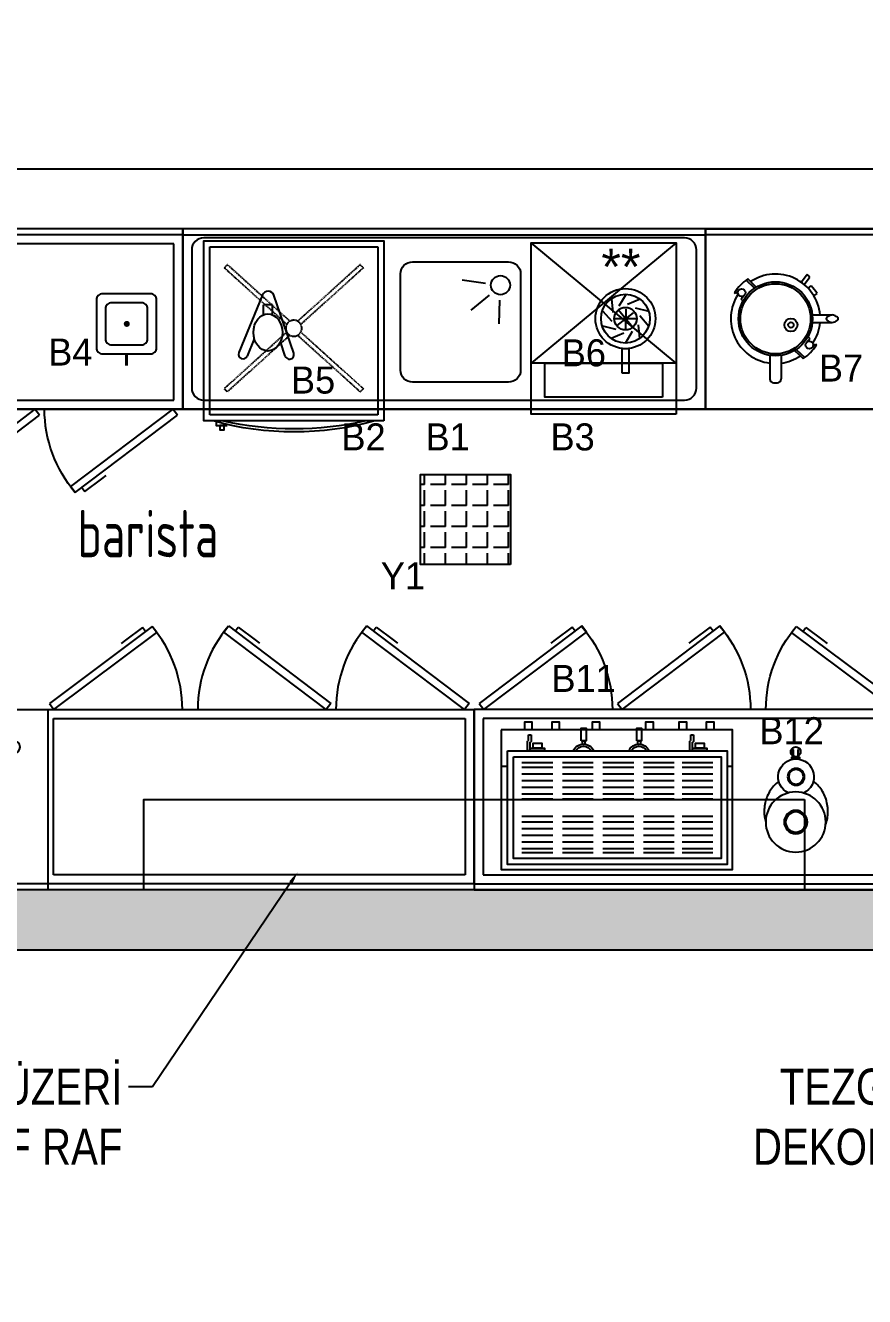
# Model space of a CAD drawing. Header units: millimetres. Extents: x 7687 to 15428, y -715 to 4028.
# Drawn here: x 9701.1 to 9980.4, y 1841.3 to 2264.4 of the extents above; entities that cross this region are included whole.
import ezdxf
from ezdxf import colors
from ezdxf.entities.mleader import LeaderData, LeaderLine
from ezdxf.math import Vec2, Vec3

# ---------------------------------------------------------------- set-up
doc = ezdxf.new("R2010")
doc.units = ezdxf.units.MM
doc.linetypes.add('CONTINUA', pattern=[0])
doc.linetypes.add('DASHED', pattern=[0.375, 0.25, -0.125])
for name, color, linetype in [('0-MOBIL', 3, 'CONTINUA'), ('0D', 1, 'Continuous'), ('0T', 7, 'Continuous'), ('__yaç-yol-2', 6, 'Continuous'), ('AK', 7, 'Continuous'), ('SKTÜRK EKİPMAN', 7, 'Continuous')]:
    doc.layers.add(name, color=color, linetype=linetype)
doc.layers.add('TRS-YAZI-MAHL', color=20, linetype='Continuous', lineweight=13)
doc.styles.get("Standard").update_dxf_attribs({"font": 'arial.ttf'})
doc.styles.add('TAKSİM', font='GOTHIC.TTF', dxfattribs={"height": 20})
doc.styles.add('yazı_kck_50', font='isocpeur.ttf', dxfattribs={"width": 0.7, "height": 15})

# ---------------------------------------------------------------- blocks, each defined once
blk = doc.blocks.new('espresso_2grup')
at = {"layer": '0D'}
for p, q in [((-21.31, 15.51), (-31.57, 15.51)), ((-31.57, 14.03), (-21.31, 14.03)), ((-7.83, 15.51), (-18.09, 15.51)), ((-18.09, 14.03), (-7.83, 14.03)), ((5.64, 15.51), (-4.62, 15.51)), ((-4.62, 14.03), (5.64, 14.03)), ((19.12, 15.51), (8.86, 15.51)), ((8.86, 14.03), (19.12, 14.03)), ((31.99, 15.51), (21.74, 15.51)), ((21.74, 14.03), (31.99, 14.03)), ((-31.57, 11.81), (-21.31, 11.81)), ((-31.57, 9.58), (-21.31, 9.58)), ((-18.09, 11.81), (-7.83, 11.81)), ((-18.09, 9.58), (-7.83, 9.58)), ((-4.62, 11.81), (5.64, 11.81)), ((-4.62, 9.58), (5.64, 9.58)), ((8.86, 11.81), (19.12, 11.81)), ((8.86, 9.58), (19.12, 9.58)), ((21.74, 11.81), (31.99, 11.81)), ((21.74, 9.58), (31.99, 9.58)), ((-31.57, 7.36), (-21.31, 7.36)), ((-31.57, 5.14), (-21.31, 5.14)), ((-18.09, 7.36), (-7.83, 7.36)), ((-18.09, 5.14), (-7.83, 5.14)), ((-4.62, 7.36), (5.64, 7.36)), ((-4.62, 5.14), (5.64, 5.14)), ((8.86, 7.36), (19.12, 7.36)), ((8.86, 5.14), (19.12, 5.14)), ((21.74, 7.36), (31.99, 7.36)), ((21.74, 5.14), (31.99, 5.14)), ((-31.57, 3.29), (-21.31, 3.29)), ((-18.09, 3.29), (-7.83, 3.29)), ((-4.62, 3.29), (5.64, 3.29)), ((8.86, 3.29), (19.12, 3.29)), ((21.74, 3.29), (31.99, 3.29)), ((-21.31, -2.39), (-31.57, -2.39)), ((-31.57, -4.12), (-21.31, -4.12)), ((-7.83, -2.39), (-18.09, -2.39)), ((-18.09, -4.12), (-7.83, -4.12)), ((5.64, -2.39), (-4.62, -2.39)), ((-4.62, -4.12), (5.64, -4.12)), ((19.12, -2.39), (8.86, -2.39)), ((8.86, -4.12), (19.12, -4.12)), ((31.99, -2.39), (21.74, -2.39)), ((21.74, -4.12), (31.99, -4.12)), ((-31.57, -6.35), (-21.31, -6.35)), ((-18.09, -6.35), (-7.83, -6.35)), ((-4.62, -6.35), (5.64, -6.35)), ((8.86, -6.35), (19.12, -6.35)), ((21.74, -6.35), (31.99, -6.35)), ((-31.57, -8.57), (-21.31, -8.57)), ((-31.57, -10.79), (-21.31, -10.79)), ((-18.09, -8.57), (-7.83, -8.57)), ((-18.09, -10.79), (-7.83, -10.79)), ((-4.62, -8.57), (5.64, -8.57)), ((-4.62, -10.79), (5.64, -10.79)), ((8.86, -8.57), (19.12, -8.57)), ((8.86, -10.79), (19.12, -10.79)), ((21.74, -8.57), (31.99, -8.57)), ((21.74, -10.79), (31.99, -10.79)), ((-31.57, -13.02), (-21.31, -13.02)), ((-31.57, -14.62), (-21.31, -14.62)), ((-18.09, -13.02), (-7.83, -13.02)), ((-18.09, -14.62), (-7.83, -14.62)), ((-4.62, -13.02), (5.64, -13.02)), ((-4.62, -14.62), (5.64, -14.62)), ((8.86, -13.02), (19.12, -13.02)), ((8.86, -14.62), (19.12, -14.62)), ((21.74, -13.02), (31.99, -13.02)), ((21.74, -14.62), (31.99, -14.62))]:
    blk.add_line(p, q, dxfattribs=at)
for centre in [(-11.08, -17.01), (7.37, -17.01)]:
    blk.add_arc(centre, 2.96, 212.0817, 327.9183, dxfattribs=at)
at = {"layer": '0T'}
for p, q in [((-38.48, -13.34), (-36.4, -13.34)), ((36.69, -13.34), (38.52, -13.34)), ((-29.78, -18.46), (-29.78, -21.59)), ((-28.92, -18.46), (-29.78, -18.46)), ((-28.92, -21.22), (-28.92, -18.46)), ((24.25, -18.46), (24.25, -21.59)), ((25.11, -18.46), (24.25, -18.46)), ((25.11, -21.22), (25.11, -18.46)), ((-29.41, -21.99), (-29.41, -23.77)), ((-29.41, -23.77), (-28.55, -23.77)), ((-28.55, -23.77), (-28.55, -21.62)), ((24.62, -21.99), (24.62, -23.77)), ((24.62, -23.77), (25.48, -23.77)), ((25.48, -23.77), (25.48, -21.62))]:
    blk.add_line(p, q, dxfattribs=at)
for points in [[(-38.48, -25.48), (-38.48, 21.02), (38.52, 21.02), (38.52, -25.48)], [(-36.4, -18.48), (36.69, -18.48), (36.69, 19.33), (-36.4, 19.33)], [(-34.4, -16.48), (34.69, -16.48), (34.69, 17.33), (-34.4, 17.33)], [(-28.79, -18.46), (-28.79, -19.32), (-24.1, -19.32), (-24.1, -18.46)], [(-27.81, -19.32), (-27.81, -21.05), (-24.96, -21.05), (-24.96, -19.32)], [(-11.45, -20.59), (-11.45, -21.83), (-10.59, -21.83), (-10.59, -20.59)], [(7, -20.59), (7, -21.83), (7.87, -21.83), (7.87, -20.59)], [(25.24, -18.46), (25.24, -19.32), (29.93, -19.32), (29.93, -18.46)], [(26.23, -19.32), (26.23, -21.05), (29.07, -21.05), (29.07, -19.32)], [(-11.82, -21.83), (-11.82, -26.03), (-10.22, -26.03), (-10.22, -21.83)], [(6.63, -21.83), (6.63, -26.03), (8.24, -26.03), (8.24, -21.83)], [(-30.65, -25.48), (-30.65, -28.13), (-28.3, -28.13), (-28.3, -25.48)], [(-21.57, -25.48), (-21.57, -28.13), (-19.22, -28.13), (-19.22, -25.48)], [(-8.12, -25.48), (-8.12, -28.13), (-5.77, -28.13), (-5.77, -25.48)], [(9.7, -25.48), (9.7, -28.13), (12.05, -28.13), (12.05, -25.48)], [(20.81, -25.48), (20.81, -28.13), (23.16, -28.13), (23.16, -25.48)], [(29.89, -25.48), (29.89, -28.13), (32.24, -28.13), (32.24, -25.48)]]:
    blk.add_lwpolyline(points, close=True, dxfattribs=at)
for centre, radius, start, end in [((-11.08, -17.01), 3.7, 205.1444, 334.8556), ((7.37, -17.01), 3.7, 205.1444, 334.8556), ((-29.58, -21.59), 0.2, 180, 265.8055), ((-29.61, -21.99), 0.2, 0, 85.8055), ((24.45, -21.59), 0.2, 180, 265.8055), ((24.42, -21.99), 0.2, 0, 85.8055), ((25.31, -21.22), 0.2, 180, 265.8058), ((25.28, -21.62), 0.2, 0, 85.8058)]:
    blk.add_arc(centre, radius, start, end, dxfattribs=at)
at = {"layer": 'AK'}
for centre, start, end in [((-28.72, -21.22), 180, 265.8058), ((-28.75, -21.62), 0, 85.8058)]:
    blk.add_arc(centre, 0.2, start, end, dxfattribs=at)
blk = doc.blocks.new('degirmen')
at = {"layer": '0D'}
for points in [[(1.28, -14.33), (1.28, -14.89), (-1.47, -14.89), (-1.47, -14.25)], [(-0.81, -14.89), (-0.81, -17.34), (-1.09, -17.34), (-1.09, -14.89)], [(0.88, -14.89), (0.88, -17.34), (0.6, -17.34), (0.6, -14.89)]]:
    blk.add_lwpolyline(points, dxfattribs=at)
for centre, radius in [((-0.07, 6.55), 3.87), ((-0.07, 6.55), 3.35), ((0.05, -8.51), 2.81), ((0.05, -8.51), 2.45)]:
    blk.add_circle(centre, radius, dxfattribs=at)
for start, end in [(127.2241, 54.179), (65.4662, 115.7795)]:
    blk.add_arc((-0.09, -16.82), 1.65, start, end, dxfattribs=at)
at = {"layer": '0T'}
for points in [[(-5.69, -6.97, -0.054984), (-7.44, -5.39, -0.093867), (-9.73, -1.59, -0.088672), (-10.55, 3.02, -0.067491), (-10.07, 6.57, -0.093867)], [(9.89, 7.49, -0.085751), (10.66, 3.02, -0.088672), (9.83, -1.59, -0.093867), (7.55, -5.39, -0.054985), (5.8, -6.97, -0.109161)]]:
    blk.add_lwpolyline(points, format="xyb", dxfattribs=at)
blk.add_circle((-0.07, 6.55), 10, dxfattribs=at)
blk.add_arc((0.05, -8.51), 5.95, 115.6161, 65.321, dxfattribs=at)
blk = doc.blocks.new('A$C723D60DA')
at = {"layer": 'SKTÜRK EKİPMAN'}
for points in [[(0, 3.66), (60, 3.66), (60, 63.66), (0, 63.66)], [(53.17, 2.2), (54.63, 2.2), (54.63, 0.75), (53.17, 0.75)]]:
    blk.add_lwpolyline(points, close=True, dxfattribs=at)
at = {"layer": 'SKTÜRK EKİPMAN', "linetype": 'DASHED', "ltscale": 0.5}
blk.add_lwpolyline([(2, 5.66), (58, 5.66), (58, 61.66), (2, 61.66)], close=True, dxfattribs=at)
for points in [[(6.84, 54.65), (7.88, 55.69)], [(7.88, 55.69), (28.7, 36.87)], [(31.37, 36.94), (52.12, 55.69)], [(52.12, 55.69), (53.16, 54.65)], [(6.84, 54.65), (27.66, 35.82)], [(32.41, 35.9), (53.16, 54.65)], [(27.59, 33.16), (6.84, 14.41)], [(28.63, 32.11), (7.88, 13.37)], [(31.3, 32.19), (52.12, 13.37)], [(32.34, 33.23), (53.16, 14.41)], [(7.88, 13.37), (6.84, 14.41)], [(52.12, 13.37), (53.16, 14.41)]]:
    blk.add_lwpolyline(points, dxfattribs=at)
at = {"layer": 'SKTÜRK EKİPMAN'}
for points in [[(52.21, 3.18), (52.21, 3.66), (55.85, 3.66)], [(55.85, 3.31), (55.85, 2.2), (52.21, 2.2)]]:
    blk.add_lwpolyline(points, dxfattribs=at)
at = {"layer": 'SKTÜRK EKİPMAN', "linetype": 'DASHED', "ltscale": 0.5}
blk.add_circle((30, 34.53), 2.67, dxfattribs=at)
at = {"layer": 'SKTÜRK EKİPMAN'}
for centre, radius, start, end in [((29.9, 100.61), 100.61, 254.4941, 285.5059), ((29.9, 109.49), 108.49, 257.2819, 282.7181)]:
    blk.add_arc(centre, radius, start, end, dxfattribs=at)
blk = doc.blocks.new('A$C3C3A6592')
at = {"layer": 'SKTÜRK EKİPMAN'}
for points in [[(0, 57), (48.31, 16.91)], [(0, 16.91), (48.31, 57)], [(0, 16.91), (48.31, 16.91)]]:
    blk.add_lwpolyline(points, dxfattribs=at)
for points in [[(0, 0), (48.31, 0), (48.31, 57), (0, 57)], [(4.59, 5.64), (43.71, 5.64), (43.71, 16.91), (4.59, 16.91)]]:
    blk.add_lwpolyline(points, close=True, dxfattribs=at)
blk.add_text('**', height=12, dxfattribs=at).set_placement((11.89, 43.01))
blk = doc.blocks.new('A$C34EC4B2C')
at = {"layer": 'SKTÜRK EKİPMAN'}
for p, q in [((80.83, 87.67), (46.6, 62.05)), ((48.14, 60), (82.37, 85.61)), ((77.59, 87.3), (71.93, 83.07)), ((78.58, 85.98), (77.59, 87.3)), ((82.37, 85.61), (80.83, 87.67)), ((104.65, 85.77), (106.2, 87.82)), ((138.76, 60), (104.65, 85.77)), ((106.2, 87.82), (140.31, 62.05)), ((108.44, 86.12), (109.44, 87.44)), ((109.44, 87.44), (115.07, 83.18)), ((150.63, 85.77), (152.18, 87.82)), ((184.74, 60), (150.63, 85.77)), ((152.18, 87.82), (186.29, 62.05)), ((154.42, 86.12), (155.42, 87.44)), ((155.42, 87.44), (161.05, 83.18)), ((71.93, 83.07), (70.49, 81.99)), ((115.07, 83.18), (116.52, 82.09)), ((161.05, 83.18), (162.5, 82.09)), ((0, 0), (0, 60)), ((0, 60), (188, 60)), ((46.11, 60), (46.11, 0)), ((46.6, 62.05), (48.14, 60)), ((140.31, 62.05), (138.76, 60)), ((186.29, 62.05), (184.74, 60)), ((188, 2), (188, 60)), ((188, 60), (188, 0)), ((12, 54.97), (12.17, 55.71)), ((12.17, 55.71), (12.66, 56.35)), ((12.66, 56.35), (13.47, 56.8)), ((16.07, 56.8), (17.78, 56.35)), ((17.78, 56.35), (19.64, 55.71)), ((19.64, 55.71), (21.59, 54.97)), ((23.54, 55.71), (21.59, 54.97)), ((25.4, 56.35), (23.54, 55.71)), ((27.1, 56.8), (25.4, 56.35)), ((30.52, 56.35), (29.7, 56.8)), ((31.01, 55.71), (30.52, 56.35)), ((31.17, 54.97), (31.01, 55.71)), ((48, 5), (48, 57)), ((48, 57), (185, 57)), ((185, 57), (185, 5)), ((12.17, 54.24), (12, 54.97)), ((12.66, 53.6), (12.17, 54.24)), ((13.47, 53.14), (12.66, 53.6)), ((14.62, 52.97), (13.47, 53.14)), ((16.07, 53.14), (14.62, 52.97)), ((17.78, 53.6), (16.07, 53.14)), ((19.64, 54.24), (17.78, 53.6)), ((21.59, 54.97), (19.64, 54.24)), ((21.59, 54.97), (23.54, 54.24)), ((23.54, 54.24), (25.4, 53.6)), ((25.4, 53.6), (27.1, 53.14)), ((27.1, 53.14), (28.56, 52.97)), ((28.56, 52.97), (29.7, 53.14)), ((29.7, 53.14), (30.52, 53.6)), ((30.52, 53.6), (31.01, 54.24)), ((31.01, 54.24), (31.17, 54.97)), ((8, 49.66), (34.67, 49.66)), ((34.67, 45.32), (8, 45.32)), ((185, 5), (48, 5)), ((188, 2), (0, 2)), ((188, 0), (0, 0))]:
    blk.add_line(p, q, dxfattribs=at)
for centre, radius, start, end in [((48.14, 60), 42.75, 0, 40.245), ((138.76, 60), 42.75, 139.4908, 180), ((184.74, 60), 42.75, 139.4908, 180), ((34.67, 47.49), 2.17, 270, 90), ((8, 43.15), 2.17, 90, 270)]:
    blk.add_arc(centre, radius, start, end, dxfattribs=at)
blk = doc.blocks.new('A$C0D0247C1')
at = {"layer": 'SKTÜRK EKİPMAN'}
for points in [[(2, 0), (18, 0, 0.414214), (20, 2), (20, 18, 0.414214), (18, 20), (2, 20, 0.414214), (0, 18), (0, 2, 0.414214)], [(5, 3), (15, 3, 0.414214), (17, 5), (17, 15, 0.414214), (15, 17), (5, 17, 0.414214), (3, 15), (3, 5, 0.414214)]]:
    blk.add_lwpolyline(points, format="xyb", close=True, dxfattribs=at)
at = {"layer": 'SKTÜRK EKİPMAN', "const_width": 1}
blk.add_lwpolyline([(9.53, 10.08, 1), (10.53, 10.08, 1)], format="xyb", close=True, dxfattribs=at)
blk.add_lwpolyline([(20, 10), (23.95, 10)], dxfattribs=at)
blk = doc.blocks.new('A$C2B7B2AEF')
at = {"layer": 'SKTÜRK EKİPMAN'}
for p, q in [((7.9, 31.47), (5.08, 34.17)), ((8.46, 31.82), (5.61, 34.55)), ((23.37, 33.48), (25.12, 35.78)), ((24.38, 32.7), (26.14, 35)), ((26.08, 35.45), (25.57, 35.84)), ((1.55, 29.58), (1.18, 29.93)), ((2.47, 30.71), (1.55, 29.58)), ((25.71, 31.44), (26.74, 32.22)), ((27.63, 28.89), (28.66, 29.66)), ((4.41, 29.07), (3.39, 27.82)), ((4.03, 27.2), (3.39, 27.82)), ((27.09, 22.56), (33.71, 22.56)), ((27.09, 20), (33.71, 20)), ((25.27, 13.5), (26.29, 14.75)), ((25.64, 15.37), (26.29, 14.75)), ((27.21, 11.86), (28.13, 12.99)), ((28.13, 12.99), (28.49, 12.64)), ((12.92, 9.11), (12.92, 1.28)), ((16.76, 9.11), (16.76, 1.28)), ((21.22, 10.74), (24.06, 8.02)), ((21.77, 11.1), (24.59, 8.4)), ((14.2, 0), (15.48, 0))]:
    blk.add_line(p, q, dxfattribs=at)
for centre, radius in [((3.55, 30.01), 1.28), ((14.84, 21.28), 12.32), ((14.84, 21.28), 11.68), ((19.97, 19.22), 2.18), ((19.97, 19.22), 0.896), ((26.13, 12.56), 1.28)]:
    blk.add_circle(centre, radius, dxfattribs=at)
for centre, radius, start, end in [((14.84, 21.28), 16.16, 124.8183, 147.6606), ((14.84, 21.28), 14.88, 4.9348, 123.8208), ((25.38, 35.58), 0.32, 52.57, 142.57), ((25.89, 35.19), 0.32, 322.57, 52.57), ((14.84, 21.28), 16.16, 31.2104, 42.5747), ((14.84, 21.28), 14.88, 146.7276, 262.5863), ((32.34, 21.28), 0.64, 129.4184, 230.5816), ((34.23, 18.98), 3.62, 98.2247, 129.4184), ((33.19, 18.98), 3.62, 50.5816, 81.7753), ((35.08, 21.28), 0.64, 309.4184, 50.5816), ((14.84, 21.28), 14.88, 326.7276, 355.0652), ((34.23, 23.58), 3.62, 230.5816, 261.7753), ((33.19, 23.58), 3.62, 278.2247, 309.4184), ((14.84, 21.28), 14.88, 277.4137, 303.8208), ((14.84, 21.28), 16.16, 304.8183, 327.6606), ((14.2, 1.28), 1.28, 180, 270), ((15.48, 1.28), 1.28, 270, 0)]:
    blk.add_arc(centre, radius, start, end, dxfattribs=at)
blk = doc.blocks.new('A$C4AF1199D')
at = {"layer": 'SKTÜRK EKİPMAN'}
for points in [[(10.19, 26.12), (7.81, 22.18)], [(5.4, 24.63), (5.79, 20.04)], [(14.95, 24.51), (10.7, 22.72)], [(17.85, 20.42), (13.36, 21.46)], [(2.4, 20.6), (5.42, 17.12)], [(6.25, 18), (13.75, 18)], [(12.59, 19.94), (7.13, 15.7)], [(7.66, 20.97), (12.41, 15.17)], [(10.18, 21.16), (10, 14.25)], [(17.79, 15.4), (14.77, 18.88)], [(2.34, 15.58), (6.83, 14.54)], [(5.24, 11.49), (9.49, 13.28)], [(10, 9.88), (12.38, 13.82)], [(14.79, 11.37), (14.4, 15.96)]]:
    blk.add_lwpolyline(points, dxfattribs=at)
blk.add_lwpolyline([(8.75, 0), (11.25, 0), (11.25, 8), (8.75, 8)], close=True, dxfattribs=at)
for radius in [10, 8.12, 3.75]:
    blk.add_circle((10, 18), radius, dxfattribs=at)
blk = doc.blocks.new('A$C7D36761A')
at = {"layer": 'SKTÜRK EKİPMAN'}
for points in [[(2.84, 21.45), (4.45, 16.75, 0.691141)], [(0, 20.47), (6.62, 1.21, 0.691141), (10.36, 1.1), (18.29, 20.3)]]:
    blk.add_lwpolyline(points, format="xyb", dxfattribs=at)
for points in [[(13.14, 15.69), (15.51, 21.45)], [(7.07, 7.73), (7.07, 4.38)], [(7.07, 4.38), (10.07, 4.38)], [(10.07, 7.71), (10.07, 4.38)]]:
    blk.add_lwpolyline(points, dxfattribs=at)
for centre, start, end in [((1.42, 20.96), 18.9768, 198.9768), ((16.9, 20.88), 337.5765, 157.5765)]:
    blk.add_arc(centre, 1.5, start, end, dxfattribs=at)
blk.add_ellipse((8.6, 13.59), major_axis=(0, -6.18), ratio=0.781319, dxfattribs=at)

msp = doc.modelspace()

# ---------------------------------------------------------------- hatches: boundary and pattern name
at = {"true_color": 0xcd2027}
h = msp.add_hatch(color=242, dxfattribs=at)
h.dxf.hatch_style = 1
h.paths.add_polyline_path([(9498.39, 3787.78), (9919.45, 3787.78), (10041.95, 3787.78), (10041.58, 3757.38), (10323.48, 3753.94), (10323.48, 3237.21), (10312.98, 3237.21), (10312.98, 3206.31), (10273.73, 3206.31), (10273.73, 2599.74), (10229.17, 2600.13), (10229.17, 2546.14), (10273.73, 2546.14), (10273.73, 2157.73), (10225.31, 2157.76), (10224.84, 2104.15), (10273.73, 2103.73), (10273.73, 1976.72), (9427.2, 1976.72), (9427.2, 2043.9), (9412.2, 2043.9), (9411.61, 1976.73), (9200.2, 1976.72), (9200.2, 2030.72), (9150.2, 2030.72), (9150.2, 2534.31), (9205.65, 2534.31), (9205.6, 2562.87), (9412.2, 2561.07), (9412.2, 2123.9), (9427.2, 2123.9), (9427.2, 2857.4), (9412.2, 2857.4), (9412.2, 2788.58), (9374.41, 2788.58), (9374.41, 2773.58), (9412.2, 2773.58), (9412.2, 2588.58), (9291.05, 2588.58), (9291.05, 2773.58), (9294.41, 2773.58), (9294.41, 2788.58), (9273.05, 2788.58), (9273.05, 2773.58), (9276.05, 2773.58), (9276.05, 2587.82), (9150.2, 2587.82), (9150.2, 2773.58), (9194.55, 2773.58), (9194.55, 2788.58), (9193.05, 2788.58), (9150.2, 2788.58), (9150.2, 2947.06), (9412.2, 2947.06), (9412.2, 2937.4), (9427.2, 2937.4), (9427.2, 3212.81), (9092.54, 3212.81), (9092.54, 3197.81), (9412.2, 3197.81), (9412.2, 2962.06), (9150.2, 2962.06), (9150.2, 3079.81), (9008.2, 3079.81), (9008.2, 3202.81), (9011.79, 3202.81), (9011.79, 3212.81), (9008.2, 3212.81), (9008.2, 3258.81), (8954.2, 3258.81), (8954.2, 3212.81), (8981.2, 3212.81), (8981.2, 3022.81), (8811.2, 3022.81), (8811.2, 3212.81), (8791.2, 3212.81), (8791.2, 3042.81), (8381.2, 3042.81), (8381.2, 3212.81), (8375.2, 3212.81), (8375.2, 3036.81), (8338.2, 3036.81), (8338.2, 3049.31), (8265.7, 3049.31), (8265.7, 3029.31), (8158.7, 3029.31), (8158.7, 3009.31), (9130.2, 3009.31), (9130.2, 1956.72), (10293.73, 1956.72), (10293.73, 3195.96), (10323.48, 3195.96), (10343.48, 3195.96), (10343.48, 3805.34), (8003.59, 3805.34), (8003.59, 3762.68), (9498.39, 3762.68)])
h = msp.add_hatch()
h.set_pattern_fill('ANGLE', color=256)
h.set_pattern_definition([(180, (18020.405, -626.517), (0, 6.985), [5.08, -1.905]), (90, (18020.405, -626.517), (6.985, 4e-16), [5.08, -1.905])])
h.paths.add_polyline_path([(9832.55, 2114.96), (9862.55, 2114.96), (9862.55, 2084.96), (9832.55, 2084.96)])

# ---------------------------------------------------------------- linework, layer by layer
for p, q in [((9854.27, 2178.47), (9846.46, 2179.58)), ((9854.27, 2178.47), (9846.46, 2179.58)), ((9855.5, 2174.66), (9849.41, 2169.65)), ((9855.5, 2174.66), (9849.41, 2169.65)), ((9858.9, 2173), (9858.72, 2165.11))]:
    msp.add_line(p, q)
at = {"color": 242, "true_color": 0xcd2027}
for points in [[(8158.7, 3009.31), (9130.2, 3009.31), (9130.2, 1956.72), (10293.73, 1956.72), (10293.73, 3195.96), (10323.48, 3195.96), (10343.48, 3195.96), (10343.48, 3805.34), (8003.59, 3805.34)], [(10273.73, 3206.31), (10273.73, 2599.74), (10229.17, 2600.13), (10229.17, 2546.14), (10273.73, 2546.14), (10273.73, 2157.73), (10225.31, 2157.76), (10224.84, 2104.15), (10273.73, 2103.73), (10273.73, 1976.72), (9427.2, 1976.72), (9427.2, 2043.9), (9412.2, 2043.9)]]:
    msp.add_lwpolyline(points, dxfattribs=at)
for points in [[(9753.46, 2136.72), (9927.46, 2136.72), (9927.46, 2196.72), (9753.46, 2196.72)], [(9753.46, 2194.72), (9927.46, 2194.72), (9927.46, 2196.72), (9753.46, 2196.72)], [(9753.46, 2136.72), (9927.46, 2136.72), (9927.46, 2196.72), (9753.46, 2196.72)], [(9753.46, 2194.72), (9927.46, 2194.72), (9927.46, 2196.72), (9753.46, 2196.72)], [(9927.46, 2136.72), (10105.46, 2136.72), (10105.46, 2196.72), (9927.46, 2196.72)], [(10105.46, 2194.72), (9927.46, 2194.72), (9927.46, 2196.72), (10105.46, 2196.72)], [(9862.55, 2084.96), (9832.55, 2084.96), (9832.55, 2114.96), (9862.55, 2114.96)]]:
    msp.add_lwpolyline(points, close=True)
for points in [[(9760.46, 2139.72), (9920.46, 2139.72, 0.414214), (9924.46, 2143.72), (9924.46, 2189.72, 0.414214), (9920.46, 2193.72), (9760.46, 2193.72, 0.414214), (9756.46, 2189.72), (9756.46, 2143.72, 0.414214)], [(9760.46, 2139.72), (9920.46, 2139.72, 0.414214), (9924.46, 2143.72), (9924.46, 2189.72, 0.414214), (9920.46, 2193.72), (9760.46, 2193.72, 0.414214), (9756.46, 2189.72), (9756.46, 2143.72, 0.414214)], [(9861.93, 2145.7), (9829.93, 2145.7, -0.414214), (9825.93, 2149.7), (9825.93, 2181.7, -0.414214), (9829.93, 2185.7), (9861.93, 2185.7, -0.414214), (9865.93, 2181.7), (9865.93, 2149.7, -0.414214)], [(9861.93, 2145.7), (9829.93, 2145.7, -0.414214), (9825.93, 2149.7), (9825.93, 2181.7, -0.414214), (9829.93, 2185.7), (9861.93, 2185.7, -0.414214), (9865.93, 2181.7), (9865.93, 2149.7, -0.414214)]]:
    msp.add_lwpolyline(points, format="xyb", close=True)
msp.add_circle((9859.22, 2177.96), 3.19)
msp.add_circle((9859.22, 2177.96), 3.19)
at = {"layer": '0-MOBIL'}
msp.add_line((10105.46, 2196.72), (9565.46, 2196.72), dxfattribs=at)
msp.add_lwpolyline([(10145.46, 2176.72), (10145.46, 2176.72, -0.414214), (10105.46, 2136.72), (9565.46, 2136.72, -0.414214), (9525.46, 2176.72), (9525.46, 2176.72, -0.414214), (9565.46, 2216.72), (10105.46, 2216.72, -0.414214)], format="xyb", close=True, dxfattribs=at)
msp.add_lwpolyline([(9960.46, 2006.72), (9960.46, 1976.72), (9740.46, 1976.72), (9740.46, 2006.72)], close=True, dxfattribs=at)

# ---------------------------------------------------------------- block references
at = {"xscale": -1, "rotation": 180}
for name, p in [('A$C34EC4B2C', (9565.46, 2196.72)), ('espresso_2grup', (9897.95, 2004.5)), ('degirmen', (9957.57, 2005.81))]:
    msp.add_blockref(name, p, dxfattribs=at)
at = {"xscale": -1}
for name, p in [('A$C723D60DA', (9820.43, 2129.09)), ('A$C3C3A6592', (9917.73, 2135.06)), ('A$C34EC4B2C', (10038.46, 1976.72))]:
    msp.add_blockref(name, p, dxfattribs=at)
for name, p in [('A$C2B7B2AEF', (9935.93, 2145.49)), ('A$C4AF1199D', (9890.82, 2148.82)), ('A$C34EC4B2C', (9662.46, 1976.72))]:
    msp.add_blockref(name, p)
for name, p, rotation in [('A$C0D0247C1', (9724.76, 2175.1), 270), ('A$C7D36761A', (9790.42, 2175.81), 180)]:
    msp.add_blockref(name, p, dxfattribs=dict(rotation=rotation))

# ---------------------------------------------------------------- texts
at = {"style": 'TAKSİM'}
for s, p in [('B4', (9708.68, 2151.2)), ('B6', (9879.61, 2150.94)), ('B7', (9965.21, 2145.88)), ('B5', (9789.48, 2141.88)), ('B2', (9806.28, 2122.96)), ('B1', (9834.28, 2122.96)), ('B3', (9875.88, 2122.96)), ('Y1', (9819.39, 2076.69)), ('B11', (9876.19, 2042.56)), ('B12', (9945.42, 2025.16))]:
    msp.add_text(s, height=9, dxfattribs=at).set_placement(p)
at = {"layer": 'TRS-YAZI-MAHL', "style": 'yazı_kck_50', "width": 0.7}
msp.add_text('barista', height=15.75, dxfattribs=at).set_placement((9718.43, 2087.37))

# ---------------------------------------------------------------- leaders
at = {"layer": '__yaç-yol-2', "color": 8}
ml = msp.add_multileader_mtext('Standard', dxfattribs=at)
ml.set_content('{\\W0.8;\\C256;TEZGAH ÜZERİ DEKORATİF RAF}', color=(147, 149, 152))
ml.set_leader_properties()
ml.build(insert=Vec2(0, 0))
ctx = ml.context
ctx.base_point, ctx.char_height, ctx.plane_origin = Vec3(9625.77, 1911.08), 12, Vec3(9880.39, 1844.11)
ctx.text_align_type = 2
notes = []
notes.append((ctx, [(0, (1, 1, 0), (9743.41, 1911.08), (-1, 0), 8, [(0, [(9791.73, 1982.54)], 0, [])])]))
ctx.mtext.insert, ctx.mtext.rotation, ctx.mtext.width, ctx.mtext.alignment, ctx.mtext.flow_direction = Vec3(9733.41, 1917.18), 6.283185, 119.5547, 3, 5
ml = msp.add_multileader_mtext('Standard', dxfattribs=at)
ml.set_content('{\\W0.8;\\C256;TEZGAH ÜZERİ DEKORATİF RAF}', color=(147, 149, 152))
ml.set_leader_properties()
ml.build(insert=Vec2(0, 0))
ctx = ml.context
ctx.base_point, ctx.char_height, ctx.plane_origin = Vec3(9942.88, 1911.08), 12, Vec3(10197.5, 1844.11)
ctx.text_align_type = 2
notes.append((ctx, [(0, (1, 1, 0), (10060.52, 1911.08), (-1, 0), 8, [(0, [(10108.84, 1982.54)], 0, [])])]))
ctx.mtext.insert, ctx.mtext.rotation, ctx.mtext.width, ctx.mtext.alignment, ctx.mtext.flow_direction = Vec3(10050.52, 1917.18), 6.283185, 119.5547, 3, 5
for ctx, leaders in notes:
    for number, flags, end, landing, length, lines in leaders:
        leader = LeaderData()
        leader.index, (leader.has_last_leader_line, leader.has_dogleg_vector, leader.attachment_direction) = number, flags
        leader.last_leader_point, leader.dogleg_vector, leader.dogleg_length = Vec3(end), Vec3(landing), length
        for number, points, colour, breaks in lines:
            line = LeaderLine()
            line.index, line.vertices, line.color, line.breaks = number, Vec3.list(points), colors.encode_raw_color(colour), breaks
            leader.lines.append(line)
        ctx.leaders.append(leader)

doc.saveas('drawing.dxf')
